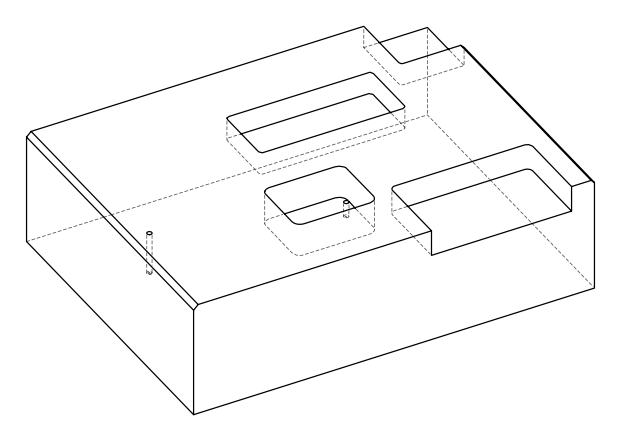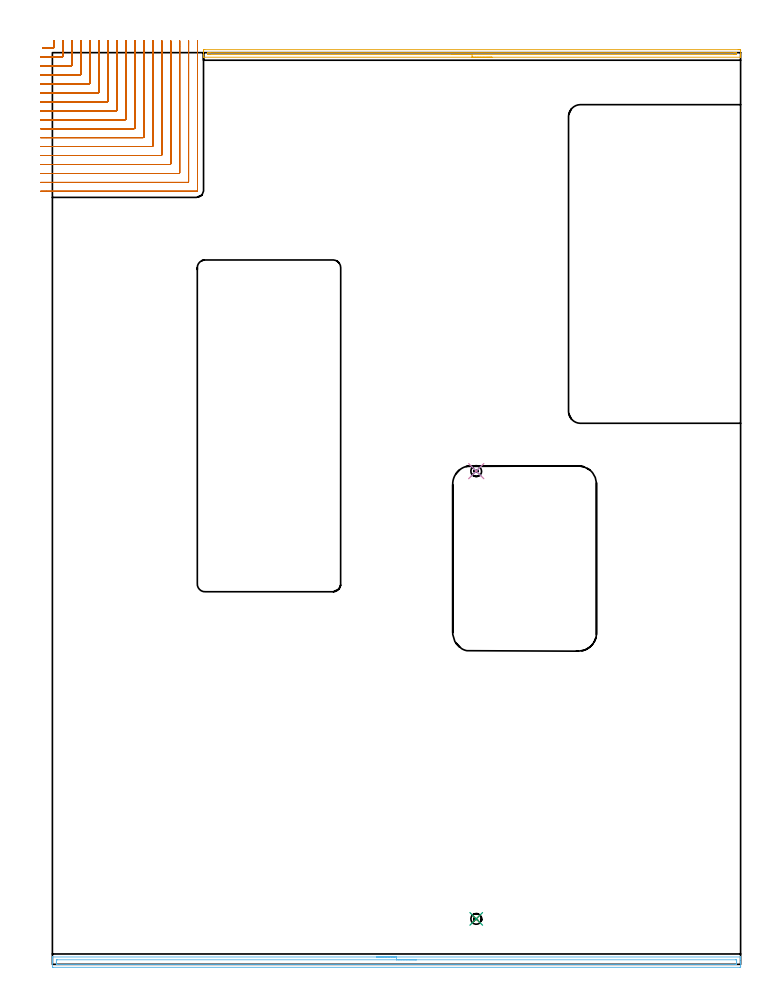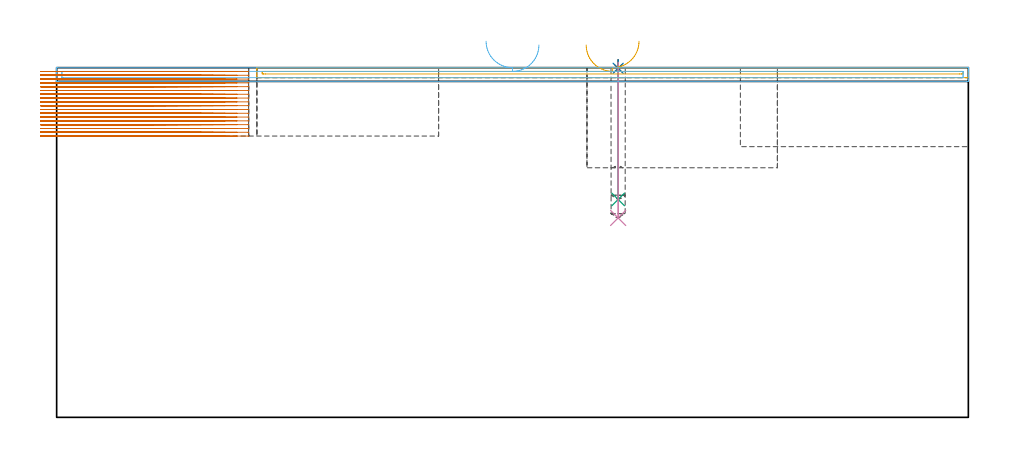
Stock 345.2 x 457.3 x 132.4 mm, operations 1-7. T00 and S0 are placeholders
(PLAN: 10 operations, 6 tool changes, 260.9 min)
(1 SPOT_DRILL | STEP1POCKET | NXT0321_9005460120000 | 0.03 min | 4 mm3)
(2 SPOT_DRILL_1 | STEP1POCKET_1 | NXT0321_9005460120000 | 0.03 min | 0 mm3)
(3 DRILL_BLIND_HOLE_INTO_CENTER | STEP1POCKET | UGT0301_449 | 0.21 min | 1095 mm3)
(4 DRILL_BLIND_HOLE_INTO_CENTER_1 | STEP1POCKET_1 | UGT0301_449 | 0.24 min | 1257 mm3)
(5 AREA_MILL | FG_CHAMFER_SURFACE | UGT0205_001 | 4.46 min | 1967 mm3)
(6 AREA_MILL_1 | FG_CHAMFER_SURFACE_1 | UGT0205_001 | 5.71 min | 4663 mm3)
(7 MILL_CORNER_NOTCH_RECTANGULAR | CORNER_NOTCH_RECTANGULAR | NXT0201_008 | Follow Part, ap 1.5, ae 75% | 57.35 min | 142467 mm3)
(8 MILL_RECTANGULAR_POCKET | POCKET_RECTANGULAR_STRAIGHT | NXT0201_012 | Follow Part, ap 4, ae 75% | 11.75 min | 250349 mm3)
(9 MILL_RECTANGULAR_POCKET_1 | POCKET_RECTANGULAR_STRAIGHT_1 | NXT0201_008 | Follow Part, ap 1.5, ae 75% | 96.48 min | 309630 mm3)
(10 MILL_SLOT | SLOT_PARTIAL_RECTANGULAR | NXT0201_013 | Follow Part, ap 2.5, ae 75% | 84.6 min | 411957 mm3)
(TOOL NXT0321_9005460120000 | NC Spot Drill, 142deg, 12mm, Carbide, Uncoated | D12 PA142 FL30 Z2)
(TOOL UGT0301_449 | Carbide Drill 5.4 mm | D5.4 PA118 FL57 Z2)
(TOOL UGT0205_001 | Chamfer Mill 20 x 3 x 45 deg. | D20 FL50 Z2)
(TOOL NXT0201_008 | ENDMILL 6mm [2P460-0600-NA 1630] | D6 FL26 Z6)
(TOOL NXT0201_012 | ENDMILL 16mm [2P460-1600-NA 1630] | D16 FL38 Z6)
(TOOL NXT0201_013 | ENDMILL 10mm | D10 FL30 Z4)
(OP 1 SPOT_DRILL)
G17 G21 G94 G90
T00 M6
G54
G17 G0 G90 X212.6 Y22.8 S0 M3
G43 Z142.4 H0
G94 G81 G98 Z132.168 F250. R135.4
G80
M5
M2
(OP 2 SPOT_DRILL_1)
G17 G21 G94 G90
T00 M6
G54
G17 G0 G90 X212.6 Y247.4 S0 M3
G43 Z142.4 H0
G94 G81 G98 Z132.168 F250. R135.4
G80
M5
M2
(OP 3 DRILL_BLIND_HOLE_INTO_CENTER)
G17 G21 G94 G90
T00 M6
G54
G17 G0 G90 X212.6 Y22.8 S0 M3
G43 Z142.4 H0
G94 G81 G98 Z82.5 F250. R134.4
G80
M5
M2
(OP 4 DRILL_BLIND_HOLE_INTO_CENTER_1)
G17 G21 G94 G90
T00 M6
G54
G17 G0 G90 X212.6 Y247.4 S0 M3
G43 Z142.4 H0
G94 G81 G98 Z75.5 F250. R134.4
G80
M5
M2
(OP 5 AREA_MILL)
G17 G21 G94 G90
T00 M6
G54
G17 G0 G90 X220.501 Y455.003 S1061 M3
G43 Z142.4 H0
Z142.397
G94 G1 X220.463 Z141.525 F250.
X220.349 Z140.66
X220.16 Z139.808
X219.898 Z138.976
X219.564 Z138.17
X219.161 Z137.397
X218.693 Z136.661
X218.162 Z135.969
X217.572 Z135.326
X216.929 Z134.736
X216.237 Z134.205
X215.501 Z133.736
X214.727 Z133.334
X213.921 Z133.
X213.089 Z132.737
X212.238 Z132.549
X211.373 Z132.435
X210.501 Z132.397
X75.977 Y455. Z132.4
X75.809 Y455.003 Z132.388
X75.8 Y455.048 Z132.343
Y455.45 Z131.949
Y455.747 Z131.653
Y456.455 Z130.94
Y457.699 Z129.698
X75.803 Y458.234 Z129.16
X75.808 Y458.791 Z128.605
X75.863 Y458.793 Z128.603
X76.425 Y458.8 Z128.6
X344.007
X344.575 Y458.799 Z128.601
X345.137 Y458.793 Z128.603
X345.192 Y458.791 Z128.605
X345.2 Y458.234 Z129.16
Y456.809 Z130.587
Y456.455 Z130.94
Y455.747 Z131.653
Y455.45 Z131.949
Y455.021 Z132.37
X345.114 Y455.01 Z132.385
X345.068 Y455.005 Z132.392
X345.025 Y455.006 Z132.394
X210.501 Y455.003 Z132.397
Y456.417 Z130.983
X79.147 Y456.414 Z130.986
X78.251 Y456.417 Z130.983
X78.212 Y456.419 Z130.981
X77.81 Y456.455 Z130.945
X77.805 Y456.861 Z130.539
X77.81 Y457.345 Z130.055
X78.176 Y457.381 Z130.019
X78.212 Y457.383 Z130.017
X79.065 Y457.386 Z130.014
X341.853
X342.749 Y457.383 Z130.017
X342.788 Y457.381 Z130.019
X343.19 Y457.345 Z130.055
X343.195 Y456.939 Z130.461
X343.19 Y456.455 Z130.945
X342.819 Y456.424 Z130.976
X342.788 Y456.423 Z130.977
X341.928 Y456.421 Z130.979
X210.501 Y456.417 Z130.983
X209.629 Z131.021
X208.765 Z131.135
X207.913 Z131.323
X207.081 Z131.586
X206.275 Z131.92
X205.501 Z132.322
X204.765 Z132.791
X204.073 Z133.322
X203.43 Z133.912
X202.841 Z134.555
X202.31 Z135.247
X201.841 Z135.983
X201.438 Z136.757
X201.104 Z137.563
X200.842 Z138.395
X200.653 Z139.246
X200.539 Z140.111
X200.501 Z140.983
G0 Z142.4
M5
M2
(OP 6 AREA_MILL_1)
G17 G21 G94 G90
T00 M6
G54
G17 G0 G90 X162.6 Y3.7 S1061 M3
G43 Z142.4 H0
G94 G1 X162.638 Z141.528 F250.
X162.752 Z140.663
X162.941 Z139.812
X163.203 Z138.98
X163.537 Z138.174
X163.94 Z137.4
X164.408 Z136.664
X164.94 Z135.972
X165.529 Z135.329
X166.172 Z134.739
X166.864 Z134.208
X167.6 Z133.74
X168.374 Z133.337
X169.18 Z133.003
X170.012 Z132.741
X170.864 Z132.552
X171.728 Z132.438
X172.6 Z132.4
X345.028
X345.19 Y3.697 Z132.388
X345.198 Y3.546 Z132.238
X345.2 Y3.388 Z132.087
Y3.094 Z131.793
Y2.417 Z131.112
Y1.201 Z129.897
Y0.661 Z129.355
Y-0.825 Z127.87
X345.197 Y-1.095 Z127.601
X345.19 Y-1.492 Z127.205
X344.989 Y-1.496 Z127.201
X344.581 Y-1.5 Z127.2
X0.619
X0.211 Y-1.496 Z127.201
X0.01 Y-1.492 Z127.205
X0. Y-1.095 Z127.601
Y0.661 Z129.355
Y1.201 Z129.897
Y1.539 Z130.235
Y2.079 Z130.775
Y2.417 Z131.112
Y3.094 Z131.793
Y3.388 Z132.088
X0.002 Y3.546 Z132.238
X0.01 Y3.697 Z132.388
X0.172 Y3.7 Z132.4
X172.6
Y2.286 Z130.986
X342.794 Y2.285 Z130.985
X342.93 Y2.284 Z130.984
X343.152 Y2.279 Z130.979
X343.191 Y2.271 Z130.971
X343.195 Y2.242 Z130.942
X343.198 Y2.21 Z130.91
X343.2 Y2.019 Z130.719
Y1.539 Z130.239
Y1.141 Z129.841
X343.197 Y0.661 Z129.361
X343.191 Y0.271 Z128.971
X343.165 Y-0.079 Z128.621
X342.794 Y-0.084 Z128.616
X342.66 Y-0.085 Z128.615
X2.406
X2.27 Y-0.084 Z128.616
X2.048 Y-0.079 Z128.621
X2.009 Y-0.071 Z128.629
X2.005 Y-0.042 Z128.658
X2.002 Y-0.01 Z128.69
X2. Y0.181 Z128.881
Y0.661 Z129.361
Y1.059 Z129.759
X2.003 Y1.539 Z130.239
X2.009 Y1.929 Z130.629
X2.035 Y2.279 Z130.979
X2.406 Y2.284 Z130.984
X2.54 Y2.285 Z130.985
X172.6 Y2.286 Z130.986
X173.472 Z131.024
X174.336 Z131.138
X175.188 Z131.326
X176.02 Z131.589
X176.826 Z131.923
X177.6 Z132.325
X178.336 Z132.794
X179.028 Z133.325
X179.671 Z133.915
X180.26 Z134.558
X180.792 Z135.25
X181.26 Z135.986
X181.663 Z136.76
X181.997 Z137.566
X182.259 Z138.398
X182.448 Z139.249
X182.562 Z140.114
X182.6 Z140.986
G0 Z142.4
M5
M2
(OP 7 MILL_CORNER_NOTCH_RECTANGULAR)
G17 G21 G94 G90
T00 M6
G54
G17 G0 G90 X-4.8 Y459.7 S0 M3
G43 Z142.4 H1
Z130.961
G94 G1 X-1.8 F250.
X0.505
G3 X0.8 Y459.995 R0.3
G2 X0.8 Y460.3 R72.
G1 X0.802 Y463.3
G0 Z142.4
X-6. Y455.2
Z130.961
G1 X-3.
X5.005 F500.
G3 X5.3 Y455.495 R0.3
G1 Y460.237
Y460.3
X5.303 Y463.3 F250.
G0 Z142.4
X-6. Y450.7
Z130.961
G1 X-3.
X9.504 F500.
G3 X9.8 Y450.996 R0.3
G1 Y460.237
Y460.3
X9.803 Y463.3 F250.
G0 Z142.4
X-6. Y446.2
Z130.961
G1 X-3.
X14.004 F500.
G3 X14.3 Y446.496 R0.3
G1 Y460.237
Y460.3
X14.303 Y463.3 F250.
G0 Z142.4
X-6. Y441.7
Z130.961
G1 X-3.
X18.504 F500.
G3 X18.8 Y441.996 R0.3
G1 Y460.237
Y460.3
X18.804 Y463.3 F250.
G0 Z142.4
X-6. Y437.2
Z130.961
G1 X-3.
X23.004 F500.
G3 X23.3 Y437.496 R0.3
G1 Y460.237
Y460.3
X23.304 Y463.3 F250.
G0 Z142.4
X-6. Y432.7
Z130.961
G1 X-3.
X27.504 F500.
G3 X27.8 Y432.996 R0.3
G1 Y460.237
Y460.3
X27.804 Y463.3 F250.
G0 Z142.4
X-6. Y428.2
Z130.961
G1 X-3.
X32.004 F500.
G3 X32.3 Y428.496 R0.3
G1 Y460.237
Y460.3
X32.305 Y463.3 F250.
G0 Z142.4
X-6. Y423.7
Z130.961
G1 X-3.
X36.504 F500.
G3 X36.8 Y423.996 R0.3
G1 Y460.237
Y460.3
X36.805 Y463.3 F250.
G0 Z142.4
X-6. Y419.2
Z130.961
G1 X-3.
X41.003 F500.
G3 X41.3 Y419.497 R0.3
G1 Y460.237
Y460.3
X41.306 Y463.3 F250.
G0 Z142.4
X-6. Y414.7
Z130.961
G1 X-3.
X45.503 F500.
G3 X45.8 Y414.997 R0.3
G1 Y460.237
Y460.3
X45.807 Y463.3 F250.
G0 Z142.4
X-6. Y410.2
Z130.961
G1 X-3.
X50.003 F500.
G3 X50.3 Y410.497 R0.3
G1 Y460.237
Y460.3
X50.309 Y463.3 F250.
G0 Z142.4
X-6. Y405.7
Z130.961
G1 X-3.
X54.503 F500.
G3 X54.8 Y405.997 R0.3
G1 Y460.237
Y460.3
X54.811 Y463.3 F250.
G0 Z142.4
X-6. Y401.2
Z130.961
G1 X-3.
X59.003 F500.
G3 X59.3 Y401.497 R0.3
G1 Y460.237
Y460.3
X59.314 Y463.3 F250.
G0 Z142.4
X-6. Y396.7
Z130.961
G1 X-3.
X63.503 F500.
G3 X63.8 Y396.997 R0.3
G1 Y460.237
Y460.3
X63.821 Y463.3 F250.
G0 Z142.4
X-6. Y392.2
Z130.961
G1 X-3.
X68.003 F500.
G3 X68.3 Y392.497 R0.3
G1 Y460.237
Y460.3
X68.343 Y463.3 F250.
G0 Z142.4
X-6. Y387.7
Z130.961
G1 X-3.
X72.503 F500.
G3 X72.8 Y387.997 R0.3
G1 Y460.237
Y463.237 F250.
G0 Z142.4
X-4.8 Y459.7
Z129.522
G1 X-1.8
X0.505
G3 X0.8 Y459.995 R0.3
G2 X0.799 Y460.3 R72.
G1 Y463.3
G0 Z142.4
X-6. Y455.2
Z129.522
G1 X-3.
X5.005 F500.
G3 X5.3 Y455.495 R0.3
G1 Y460.3
Y463.3 F250.
G0 Z142.4
X-6. Y450.7
Z129.522
G1 X-3.
X9.504 F500.
G3 X9.8 Y450.996 R0.3
G1 Y460.3
Y463.3 F250.
G0 Z142.4
X-6. Y446.2
Z129.522
G1 X-3.
X14.004 F500.
G3 X14.3 Y446.496 R0.3
G1 Y460.3
Y463.3 F250.
G0 Z142.4
X-6. Y441.7
Z129.522
G1 X-3.
X18.504 F500.
G3 X18.8 Y441.996 R0.3
G1 Y460.3
Y463.3 F250.
G0 Z142.4
X-6. Y437.2
Z129.522
G1 X-3.
X23.004 F500.
G3 X23.3 Y437.496 R0.3
G1 Y460.3
Y463.3 F250.
G0 Z142.4
X-6. Y432.7
Z129.522
G1 X-3.
X27.504 F500.
G3 X27.8 Y432.996 R0.3
G1 Y460.3
Y463.3 F250.
G0 Z142.4
X-6. Y428.2
Z129.522
G1 X-3.
X32.004 F500.
G3 X32.3 Y428.496 R0.3
G1 Y460.3
Y463.3 F250.
G0 Z142.4
X-6. Y423.7
Z129.522
G1 X-3.
X36.504 F500.
G3 X36.8 Y423.996 R0.3
G1 Y460.3
Y463.3 F250.
G0 Z142.4
X-6. Y419.2
Z129.522
G1 X-3.
X41.003 F500.
G3 X41.3 Y419.497 R0.3
G1 Y460.3
Y463.3 F250.
G0 Z142.4
X-6. Y414.7
Z129.522
G1 X-3.
X45.503 F500.
G3 X45.8 Y414.997 R0.3
G1 Y460.3
Y463.3 F250.
G0 Z142.4
X-6. Y410.2
Z129.522
G1 X-3.
X50.003 F500.
G3 X50.3 Y410.497 R0.3
G1 Y460.3
Y463.3 F250.
G0 Z142.4
X-6. Y405.7
Z129.522
G1 X-3.
X54.503 F500.
G3 X54.8 Y405.997 R0.3
G1 Y460.3
Y463.3 F250.
G0 Z142.4
X-6. Y401.2
Z129.522
G1 X-3.
X59.003 F500.
G3 X59.3 Y401.497 R0.3
G1 Y460.3
Y463.3 F250.
G0 Z142.4
X-6. Y396.7
Z129.522
G1 X-3.
X63.503 F500.
G3 X63.8 Y396.997 R0.3
G1 Y460.3
Y463.3 F250.
G0 Z142.4
X-6. Y392.2
Z129.522
G1 X-3.
X68.003 F500.
G3 X68.3 Y392.497 R0.3
G1 Y460.3
Y463.3 F250.
G0 Z142.4
X-6. Y387.7
Z129.522
G1 X-3.
X72.503 F500.
G3 X72.8 Y387.997 R0.3
G1 Y460.3
Y463.3 F250.
G0 Z142.4
X-4.8 Y459.7
Z128.083
G1 X-1.8
X0.505
G3 X0.8 Y459.995 R0.3
G2 X0.799 Y460.3 R72.
G1 Y463.3
G0 Z142.4
X-6. Y455.2
Z128.083
G1 X-3.
X5.005 F500.
G3 X5.3 Y455.495 R0.3
G1 Y460.3
Y463.3 F250.
G0 Z142.4
X-6. Y450.7
Z128.083
G1 X-3.
X9.504 F500.
G3 X9.8 Y450.996 R0.3
G1 Y460.3
Y463.3 F250.
G0 Z142.4
X-6. Y446.2
Z128.083
G1 X-3.
X14.004 F500.
G3 X14.3 Y446.496 R0.3
G1 Y460.3
Y463.3 F250.
G0 Z142.4
X-6. Y441.7
Z128.083
G1 X-3.
X18.504 F500.
G3 X18.8 Y441.996 R0.3
G1 Y460.3
Y463.3 F250.
G0 Z142.4
X-6. Y437.2
Z128.083
G1 X-3.
X23.004 F500.
G3 X23.3 Y437.496 R0.3
G1 Y460.3
Y463.3 F250.
G0 Z142.4
X-6. Y432.7
Z128.083
G1 X-3.
X27.504 F500.
G3 X27.8 Y432.996 R0.3
G1 Y460.3
Y463.3 F250.
G0 Z142.4
X-6. Y428.2
Z128.083
G1 X-3.
X32.004 F500.
G3 X32.3 Y428.496 R0.3
G1 Y460.3
Y463.3 F250.
G0 Z142.4
X-6. Y423.7
Z128.083
G1 X-3.
X36.504 F500.
G3 X36.8 Y423.996 R0.3
G1 Y460.3
Y463.3 F250.
G0 Z142.4
X-6. Y419.2
Z128.083
G1 X-3.
X41.003 F500.
G3 X41.3 Y419.497 R0.3
G1 Y460.3
Y463.3 F250.
G0 Z142.4
X-6. Y414.7
Z128.083
G1 X-3.
X45.503 F500.
G3 X45.8 Y414.997 R0.3
G1 Y460.3
Y463.3 F250.
G0 Z142.4
X-6. Y410.2
Z128.083
G1 X-3.
X50.003 F500.
G3 X50.3 Y410.497 R0.3
G1 Y460.3
Y463.3 F250.
G0 Z142.4
X-6. Y405.7
Z128.083
G1 X-3.
X54.503 F500.
G3 X54.8 Y405.997 R0.3
G1 Y460.3
Y463.3 F250.
G0 Z142.4
X-6. Y401.2
Z128.083
G1 X-3.
X59.003 F500.
G3 X59.3 Y401.497 R0.3
G1 Y460.3
Y463.3 F250.
G0 Z142.4
X-6. Y396.7
Z128.083
G1 X-3.
X63.503 F500.
G3 X63.8 Y396.997 R0.3
G1 Y460.3
Y463.3 F250.
G0 Z142.4
X-6. Y392.2
Z128.083
G1 X-3.
X68.003 F500.
G3 X68.3 Y392.497 R0.3
G1 Y460.3
Y463.3 F250.
G0 Z142.4
X-6. Y387.7
Z128.083
G1 X-3.
X72.503 F500.
G3 X72.8 Y387.997 R0.3
G1 Y460.3
Y463.3 F250.
G0 Z142.4
X-4.8 Y459.7
Z126.644
G1 X-1.8
X0.505
G3 X0.8 Y459.995 R0.3
G2 X0.799 Y460.3 R72.
G1 Y463.3
G0 Z142.4
X-6. Y455.2
Z126.644
G1 X-3.
X5.005 F500.
G3 X5.3 Y455.495 R0.3
G1 Y460.3
Y463.3 F250.
G0 Z142.4
X-6. Y450.7
Z126.644
G1 X-3.
X9.504 F500.
G3 X9.8 Y450.996 R0.3
G1 Y460.3
Y463.3 F250.
G0 Z142.4
X-6. Y446.2
Z126.644
G1 X-3.
X14.004 F500.
G3 X14.3 Y446.496 R0.3
G1 Y460.3
Y463.3 F250.
G0 Z142.4
X-6. Y441.7
Z126.644
G1 X-3.
X18.504 F500.
G3 X18.8 Y441.996 R0.3
G1 Y460.3
Y463.3 F250.
G0 Z142.4
X-6. Y437.2
Z126.644
G1 X-3.
X23.004 F500.
G3 X23.3 Y437.496 R0.3
G1 Y460.3
Y463.3 F250.
G0 Z142.4
X-6. Y432.7
Z126.644
G1 X-3.
X27.504 F500.
G3 X27.8 Y432.996 R0.3
G1 Y460.3
Y463.3 F250.
G0 Z142.4
X-6. Y428.2
Z126.644
G1 X-3.
X32.004 F500.
G3 X32.3 Y428.496 R0.3
G1 Y460.3
Y463.3 F250.
G0 Z142.4
X-6. Y423.7
Z126.644
G1 X-3.
X36.504 F500.
G3 X36.8 Y423.996 R0.3
G1 Y460.3
Y463.3 F250.
G0 Z142.4
X-6. Y419.2
Z126.644
G1 X-3.
X41.003 F500.
G3 X41.3 Y419.497 R0.3
G1 Y460.3
Y463.3 F250.
G0 Z142.4
X-6. Y414.7
Z126.644
G1 X-3.
X45.503 F500.
G3 X45.8 Y414.997 R0.3
G1 Y460.3
Y463.3 F250.
G0 Z142.4
X-6. Y410.2
Z126.644
G1 X-3.
X50.003 F500.
G3 X50.3 Y410.497 R0.3
G1 Y460.3
Y463.3 F250.
G0 Z142.4
X-6. Y405.7
Z126.644
G1 X-3.
X54.503 F500.
G3 X54.8 Y405.997 R0.3
G1 Y460.3
Y463.3 F250.
G0 Z142.4
X-6. Y401.2
Z126.644
G1 X-3.
X59.003 F500.
G3 X59.3 Y401.497 R0.3
G1 Y460.3
Y463.3 F250.
G0 Z142.4
X-6. Y396.7
Z126.644
G1 X-3.
X63.503 F500.
G3 X63.8 Y396.997 R0.3
G1 Y460.3
Y463.3 F250.
G0 Z142.4
X-6. Y392.2
Z126.644
G1 X-3.
X68.003 F500.
G3 X68.3 Y392.497 R0.3
G1 Y460.3
Y463.3 F250.
G0 Z142.4
X-6. Y387.7
Z126.644
G1 X-3.
X72.503 F500.
G3 X72.8 Y387.997 R0.3
G1 Y460.3
Y463.3 F250.
G0 Z142.4
X-4.8 Y459.7
Z125.205
G1 X-1.8
X0.505
G3 X0.8 Y459.995 R0.3
G2 X0.799 Y460.3 R72.
G1 Y463.3
G0 Z142.4
X-6. Y455.2
Z125.205
G1 X-3.
X5.005 F500.
G3 X5.3 Y455.495 R0.3
G1 Y460.3
Y463.3 F250.
G0 Z142.4
X-6. Y450.7
Z125.205
G1 X-3.
X9.504 F500.
G3 X9.8 Y450.996 R0.3
G1 Y460.3
Y463.3 F250.
G0 Z142.4
X-6. Y446.2
Z125.205
G1 X-3.
X14.004 F500.
G3 X14.3 Y446.496 R0.3
G1 Y460.3
Y463.3 F250.
G0 Z142.4
X-6. Y441.7
Z125.205
G1 X-3.
X18.504 F500.
G3 X18.8 Y441.996 R0.3
G1 Y460.3
Y463.3 F250.
G0 Z142.4
X-6. Y437.2
Z125.205
G1 X-3.
X23.004 F500.
G3 X23.3 Y437.496 R0.3
G1 Y460.3
Y463.3 F250.
G0 Z142.4
X-6. Y432.7
Z125.205
G1 X-3.
X27.504 F500.
G3 X27.8 Y432.996 R0.3
G1 Y460.3
Y463.3 F250.
G0 Z142.4
X-6. Y428.2
Z125.205
G1 X-3.
X32.004 F500.
G3 X32.3 Y428.496 R0.3
G1 Y460.3
Y463.3 F250.
G0 Z142.4
X-6. Y423.7
Z125.205
G1 X-3.
X36.504 F500.
G3 X36.8 Y423.996 R0.3
G1 Y460.3
Y463.3 F250.
G0 Z142.4
X-6. Y419.2
Z125.205
G1 X-3.
X41.003 F500.
G3 X41.3 Y419.497 R0.3
G1 Y460.3
Y463.3 F250.
G0 Z142.4
X-6. Y414.7
Z125.205
G1 X-3.
X45.503 F500.
G3 X45.8 Y414.997 R0.3
G1 Y460.3
Y463.3 F250.
G0 Z142.4
X-6. Y410.2
Z125.205
G1 X-3.
X50.003 F500.
G3 X50.3 Y410.497 R0.3
G1 Y460.3
Y463.3 F250.
G0 Z142.4
X-6. Y405.7
Z125.205
G1 X-3.
X54.503 F500.
G3 X54.8 Y405.997 R0.3
G1 Y460.3
Y463.3 F250.
G0 Z142.4
X-6. Y401.2
Z125.205
G1 X-3.
X59.003 F500.
G3 X59.3 Y401.497 R0.3
G1 Y460.3
Y463.3 F250.
G0 Z142.4
X-6. Y396.7
Z125.205
G1 X-3.
X63.503 F500.
G3 X63.8 Y396.997 R0.3
G1 Y460.3
Y463.3 F250.
G0 Z142.4
X-6. Y392.2
Z125.205
G1 X-3.
X68.003 F500.
G3 X68.3 Y392.497 R0.3
G1 Y460.3
Y463.3 F250.
G0 Z142.4
X-6. Y387.7
Z125.205
G1 X-3.
X72.503 F500.
G3 X72.8 Y387.997 R0.3
G1 Y460.3
Y463.3 F250.
G0 Z142.4
X-4.8 Y459.7
Z123.767
G1 X-1.8
X0.505
G3 X0.8 Y459.995 R0.3
G2 X0.799 Y460.3 R72.
G1 Y463.3
G0 Z142.4
X-6. Y455.2
Z123.767
G1 X-3.
X5.005 F500.
G3 X5.3 Y455.495 R0.3
G1 Y460.3
Y463.3 F250.
G0 Z142.4
X-6. Y450.7
Z123.767
G1 X-3.
X9.504 F500.
G3 X9.8 Y450.996 R0.3
G1 Y460.3
Y463.3 F250.
G0 Z142.4
X-6. Y446.2
Z123.767
G1 X-3.
X14.004 F500.
G3 X14.3 Y446.496 R0.3
G1 Y460.3
Y463.3 F250.
G0 Z142.4
X-6. Y441.7
Z123.767
G1 X-3.
X18.504 F500.
G3 X18.8 Y441.996 R0.3
G1 Y460.3
Y463.3 F250.
G0 Z142.4
X-6. Y437.2
Z123.767
G1 X-3.
X23.004 F500.
G3 X23.3 Y437.496 R0.3
G1 Y460.3
Y463.3 F250.
G0 Z142.4
X-6. Y432.7
Z123.767
G1 X-3.
X27.504 F500.
G3 X27.8 Y432.996 R0.3
G1 Y460.3
Y463.3 F250.
G0 Z142.4
X-6. Y428.2
Z123.767
G1 X-3.
X32.004 F500.
G3 X32.3 Y428.496 R0.3
G1 Y460.3
Y463.3 F250.
G0 Z142.4
X-6. Y423.7
Z123.767
G1 X-3.
X36.504 F500.
G3 X36.8 Y423.996 R0.3
G1 Y460.3
Y463.3 F250.
G0 Z142.4
X-6. Y419.2
Z123.767
G1 X-3.
X41.003 F500.
G3 X41.3 Y419.497 R0.3
G1 Y460.3
Y463.3 F250.
G0 Z142.4
X-6. Y414.7
Z123.767
G1 X-3.
X45.503 F500.
G3 X45.8 Y414.997 R0.3
G1 Y460.3
Y463.3 F250.
G0 Z142.4
X-6. Y410.2
Z123.767
G1 X-3.
X50.003 F500.
G3 X50.3 Y410.497 R0.3
G1 Y460.3
Y463.3 F250.
G0 Z142.4
X-6. Y405.7
Z123.767
G1 X-3.
X54.503 F500.
G3 X54.8 Y405.997 R0.3
G1 Y460.3
Y463.3 F250.
G0 Z142.4
X-6. Y401.2
Z123.767
G1 X-3.
X59.003 F500.
G3 X59.3 Y401.497 R0.3
G1 Y460.3
Y463.3 F250.
G0 Z142.4
X-6. Y396.7
Z123.767
G1 X-3.
X63.503 F500.
G3 X63.8 Y396.997 R0.3
G1 Y460.3
Y463.3 F250.
G0 Z142.4
X-6. Y392.2
Z123.767
G1 X-3.
X68.003 F500.
G3 X68.3 Y392.497 R0.3
G1 Y460.3
Y463.3 F250.
G0 Z142.4
X-6. Y387.7
Z123.767
G1 X-3.
X72.503 F500.
G3 X72.8 Y387.997 R0.3
G1 Y460.3
Y463.3 F250.
G0 Z142.4
X-4.8 Y459.7
Z122.328
G1 X-1.8
X0.505
G3 X0.8 Y459.995 R0.3
G2 X0.799 Y460.3 R72.
G1 Y463.3
G0 Z142.4
X-6. Y455.2
Z122.328
G1 X-3.
X5.005 F500.
G3 X5.3 Y455.495 R0.3
G1 Y460.3
Y463.3 F250.
G0 Z142.4
X-6. Y450.7
Z122.328
G1 X-3.
X9.504 F500.
G3 X9.8 Y450.996 R0.3
G1 Y460.3
Y463.3 F250.
G0 Z142.4
X-6. Y446.2
Z122.328
G1 X-3.
X14.004 F500.
G3 X14.3 Y446.496 R0.3
G1 Y460.3
Y463.3 F250.
G0 Z142.4
X-6. Y441.7
Z122.328
G1 X-3.
X18.504 F500.
G3 X18.8 Y441.996 R0.3
G1 Y460.3
Y463.3 F250.
G0 Z142.4
X-6. Y437.2
Z122.328
G1 X-3.
X23.004 F500.
G3 X23.3 Y437.496 R0.3
G1 Y460.3
Y463.3 F250.
G0 Z142.4
X-6. Y432.7
Z122.328
G1 X-3.
X27.504 F500.
G3 X27.8 Y432.996 R0.3
G1 Y460.3
Y463.3 F250.
G0 Z142.4
X-6. Y428.2
Z122.328
G1 X-3.
X32.004 F500.
G3 X32.3 Y428.496 R0.3
G1 Y460.3
Y463.3 F250.
G0 Z142.4
X-6. Y423.7
Z122.328
G1 X-3.
X36.504 F500.
G3 X36.8 Y423.996 R0.3
G1 Y460.3
Y463.3 F250.
G0 Z142.4
X-6. Y419.2
Z122.328
G1 X-3.
X41.003 F500.
G3 X41.3 Y419.497 R0.3
G1 Y460.3
Y463.3 F250.
G0 Z142.4
X-6. Y414.7
Z122.328
G1 X-3.
X45.503 F500.
G3 X45.8 Y414.997 R0.3
G1 Y460.3
Y463.3 F250.
G0 Z142.4
X-6. Y410.2
Z122.328
G1 X-3.
X50.003 F500.
G3 X50.3 Y410.497 R0.3
G1 Y460.3
Y463.3 F250.
G0 Z142.4
X-6. Y405.7
Z122.328
G1 X-3.
X54.503 F500.
G3 X54.8 Y405.997 R0.3
G1 Y460.3
Y463.3 F250.
G0 Z142.4
X-6. Y401.2
Z122.328
G1 X-3.
X59.003 F500.
G3 X59.3 Y401.497 R0.3
G1 Y460.3
Y463.3 F250.
G0 Z142.4
X-6. Y396.7
Z122.328
G1 X-3.
X63.503 F500.
G3 X63.8 Y396.997 R0.3
G1 Y460.3
Y463.3 F250.
G0 Z142.4
X-6. Y392.2
Z122.328
G1 X-3.
X68.003 F500.
G3 X68.3 Y392.497 R0.3
G1 Y460.3
Y463.3 F250.
G0 Z142.4
X-6. Y387.7
Z122.328
G1 X-3.
X72.503 F500.
G3 X72.8 Y387.997 R0.3
G1 Y460.3
Y463.3 F250.
G0 Z142.4
X-4.8 Y459.7
Z120.889
G1 X-1.8
X0.505
G3 X0.8 Y459.995 R0.3
G2 X0.799 Y460.3 R72.
G1 Y463.3
G0 Z142.4
X-6. Y455.2
Z120.889
G1 X-3.
X5.005 F500.
G3 X5.3 Y455.495 R0.3
G1 Y460.3
Y463.3 F250.
G0 Z142.4
X-6. Y450.7
Z120.889
G1 X-3.
X9.504 F500.
G3 X9.8 Y450.996 R0.3
G1 Y460.3
Y463.3 F250.
G0 Z142.4
X-6. Y446.2
Z120.889
G1 X-3.
X14.004 F500.
G3 X14.3 Y446.496 R0.3
G1 Y460.3
Y463.3 F250.
G0 Z142.4
X-6. Y441.7
Z120.889
G1 X-3.
X18.504 F500.
G3 X18.8 Y441.996 R0.3
G1 Y460.3
Y463.3 F250.
G0 Z142.4
X-6. Y437.2
Z120.889
G1 X-3.
X23.004 F500.
G3 X23.3 Y437.496 R0.3
G1 Y460.3
Y463.3 F250.
G0 Z142.4
X-6. Y432.7
Z120.889
G1 X-3.
X27.504 F500.
G3 X27.8 Y432.996 R0.3
G1 Y460.3
Y463.3 F250.
G0 Z142.4
X-6. Y428.2
Z120.889
G1 X-3.
X32.004 F500.
G3 X32.3 Y428.496 R0.3
G1 Y460.3
Y463.3 F250.
G0 Z142.4
X-6. Y423.7
Z120.889
G1 X-3.
X36.504 F500.
G3 X36.8 Y423.996 R0.3
G1 Y460.3
Y463.3 F250.
G0 Z142.4
X-6. Y419.2
Z120.889
G1 X-3.
X41.003 F500.
G3 X41.3 Y419.497 R0.3
G1 Y460.3
Y463.3 F250.
G0 Z142.4
X-6. Y414.7
Z120.889
G1 X-3.
X45.503 F500.
G3 X45.8 Y414.997 R0.3
G1 Y460.3
Y463.3 F250.
G0 Z142.4
X-6. Y410.2
Z120.889
G1 X-3.
X50.003 F500.
G3 X50.3 Y410.497 R0.3
G1 Y460.3
Y463.3 F250.
G0 Z142.4
X-6. Y405.7
Z120.889
G1 X-3.
X54.503 F500.
G3 X54.8 Y405.997 R0.3
G1 Y460.3
Y463.3 F250.
G0 Z142.4
X-6. Y401.2
Z120.889
G1 X-3.
X59.003 F500.
G3 X59.3 Y401.497 R0.3
G1 Y460.3
Y463.3 F250.
G0 Z142.4
X-6. Y396.7
Z120.889
G1 X-3.
X63.503 F500.
G3 X63.8 Y396.997 R0.3
G1 Y460.3
Y463.3 F250.
G0 Z142.4
X-6. Y392.2
Z120.889
G1 X-3.
X68.003 F500.
G3 X68.3 Y392.497 R0.3
G1 Y460.3
Y463.3 F250.
G0 Z142.4
X-6. Y387.7
Z120.889
G1 X-3.
X72.503 F500.
G3 X72.8 Y387.997 R0.3
G1 Y460.3
Y463.3 F250.
G0 Z142.4
X-4.8 Y459.7
Z119.45
G1 X-1.8
X0.505
G3 X0.8 Y459.995 R0.3
G2 X0.799 Y460.3 R72.
G1 Y463.3
G0 Z142.4
X-6. Y455.2
Z119.45
G1 X-3.
X5.005 F500.
G3 X5.3 Y455.495 R0.3
G1 Y460.3
Y463.3 F250.
G0 Z142.4
X-6. Y450.7
Z119.45
G1 X-3.
X9.504 F500.
G3 X9.8 Y450.996 R0.3
G1 Y460.3
Y463.3 F250.
G0 Z142.4
X-6. Y446.2
Z119.45
G1 X-3.
X14.004 F500.
G3 X14.3 Y446.496 R0.3
G1 Y460.3
Y463.3 F250.
G0 Z142.4
X-6. Y441.7
Z119.45
G1 X-3.
X18.504 F500.
G3 X18.8 Y441.996 R0.3
G1 Y460.3
Y463.3 F250.
G0 Z142.4
X-6. Y437.2
Z119.45
G1 X-3.
X23.004 F500.
G3 X23.3 Y437.496 R0.3
G1 Y460.3
Y463.3 F250.
G0 Z142.4
X-6. Y432.7
Z119.45
G1 X-3.
X27.504 F500.
G3 X27.8 Y432.996 R0.3
G1 Y460.3
Y463.3 F250.
G0 Z142.4
X-6. Y428.2
Z119.45
G1 X-3.
X32.004 F500.
G3 X32.3 Y428.496 R0.3
G1 Y460.3
Y463.3 F250.
G0 Z142.4
X-6. Y423.7
Z119.45
G1 X-3.
X36.504 F500.
G3 X36.8 Y423.996 R0.3
G1 Y460.3
Y463.3 F250.
G0 Z142.4
X-6. Y419.2
Z119.45
G1 X-3.
X41.003 F500.
G3 X41.3 Y419.497 R0.3
G1 Y460.3
Y463.3 F250.
G0 Z142.4
X-6. Y414.7
Z119.45
G1 X-3.
X45.503 F500.
G3 X45.8 Y414.997 R0.3
G1 Y460.3
Y463.3 F250.
G0 Z142.4
X-6. Y410.2
Z119.45
G1 X-3.
X50.003 F500.
G3 X50.3 Y410.497 R0.3
G1 Y460.3
Y463.3 F250.
G0 Z142.4
X-6. Y405.7
Z119.45
G1 X-3.
X54.503 F500.
G3 X54.8 Y405.997 R0.3
G1 Y460.3
Y463.3 F250.
G0 Z142.4
X-6. Y401.2
Z119.45
G1 X-3.
X59.003 F500.
G3 X59.3 Y401.497 R0.3
G1 Y460.3
Y463.3 F250.
G0 Z142.4
X-6. Y396.7
Z119.45
G1 X-3.
X63.503 F500.
G3 X63.8 Y396.997 R0.3
G1 Y460.3
Y463.3 F250.
G0 Z142.4
X-6. Y392.2
Z119.45
G1 X-3.
X68.003 F500.
G3 X68.3 Y392.497 R0.3
G1 Y460.3
Y463.3 F250.
G0 Z142.4
X-6. Y387.7
Z119.45
G1 X-3.
X72.503 F500.
G3 X72.8 Y387.997 R0.3
G1 Y460.3
Y463.3 F250.
G0 Z142.4
X-4.8 Y459.7
Z118.011
G1 X-1.8
X0.505
G3 X0.8 Y459.995 R0.3
G2 X0.799 Y460.3 R72.
G1 Y463.3
G0 Z142.4
X-6. Y455.2
Z118.011
G1 X-3.
X5.005 F500.
G3 X5.3 Y455.495 R0.3
G1 Y460.3
Y463.3 F250.
G0 Z142.4
X-6. Y450.7
Z118.011
G1 X-3.
X9.504 F500.
G3 X9.8 Y450.996 R0.3
G1 Y460.3
Y463.3 F250.
G0 Z142.4
X-6. Y446.2
Z118.011
G1 X-3.
X14.004 F500.
G3 X14.3 Y446.496 R0.3
G1 Y460.3
Y463.3 F250.
G0 Z142.4
X-6. Y441.7
Z118.011
G1 X-3.
X18.504 F500.
G3 X18.8 Y441.996 R0.3
G1 Y460.3
Y463.3 F250.
G0 Z142.4
X-6. Y437.2
Z118.011
G1 X-3.
X23.004 F500.
G3 X23.3 Y437.496 R0.3
G1 Y460.3
Y463.3 F250.
G0 Z142.4
X-6. Y432.7
Z118.011
G1 X-3.
X27.504 F500.
G3 X27.8 Y432.996 R0.3
G1 Y460.3
Y463.3 F250.
G0 Z142.4
X-6. Y428.2
Z118.011
G1 X-3.
X32.004 F500.
G3 X32.3 Y428.496 R0.3
G1 Y460.3
Y463.3 F250.
G0 Z142.4
X-6. Y423.7
Z118.011
G1 X-3.
X36.504 F500.
G3 X36.8 Y423.996 R0.3
G1 Y460.3
Y463.3 F250.
G0 Z142.4
X-6. Y419.2
Z118.011
G1 X-3.
X41.003 F500.
G3 X41.3 Y419.497 R0.3
G1 Y460.3
Y463.3 F250.
G0 Z142.4
X-6. Y414.7
Z118.011
G1 X-3.
X45.503 F500.
G3 X45.8 Y414.997 R0.3
G1 Y460.3
Y463.3 F250.
G0 Z142.4
X-6. Y410.2
Z118.011
G1 X-3.
X50.003 F500.
G3 X50.3 Y410.497 R0.3
G1 Y460.3
Y463.3 F250.
G0 Z142.4
X-6. Y405.7
Z118.011
G1 X-3.
X54.503 F500.
G3 X54.8 Y405.997 R0.3
G1 Y460.3
Y463.3 F250.
G0 Z142.4
X-6. Y401.2
Z118.011
G1 X-3.
X59.003 F500.
G3 X59.3 Y401.497 R0.3
G1 Y460.3
Y463.3 F250.
G0 Z142.4
X-6. Y396.7
Z118.011
G1 X-3.
X63.503 F500.
G3 X63.8 Y396.997 R0.3
G1 Y460.3
Y463.3 F250.
G0 Z142.4
X-6. Y392.2
Z118.011
G1 X-3.
X68.003 F500.
G3 X68.3 Y392.497 R0.3
G1 Y460.3
Y463.3 F250.
G0 Z142.4
X-6. Y387.7
Z118.011
G1 X-3.
X72.503 F500.
G3 X72.8 Y387.997 R0.3
G1 Y460.3
Y463.3 F250.
G0 Z142.4
X-4.8 Y459.7
Z116.572
G1 X-1.8
X0.505
G3 X0.8 Y459.995 R0.3
G2 X0.799 Y460.3 R72.
G1 Y463.3
G0 Z142.4
X-6. Y455.2
Z116.572
G1 X-3.
X5.005 F500.
G3 X5.3 Y455.495 R0.3
G1 Y460.3
Y463.3 F250.
G0 Z142.4
X-6. Y450.7
Z116.572
G1 X-3.
X9.504 F500.
G3 X9.8 Y450.996 R0.3
G1 Y460.3
Y463.3 F250.
G0 Z142.4
X-6. Y446.2
Z116.572
G1 X-3.
X14.004 F500.
G3 X14.3 Y446.496 R0.3
G1 Y460.3
Y463.3 F250.
G0 Z142.4
X-6. Y441.7
Z116.572
G1 X-3.
X18.504 F500.
G3 X18.8 Y441.996 R0.3
G1 Y460.3
Y463.3 F250.
G0 Z142.4
X-6. Y437.2
Z116.572
G1 X-3.
X23.004 F500.
G3 X23.3 Y437.496 R0.3
G1 Y460.3
Y463.3 F250.
G0 Z142.4
X-6. Y432.7
Z116.572
G1 X-3.
X27.504 F500.
G3 X27.8 Y432.996 R0.3
G1 Y460.3
Y463.3 F250.
G0 Z142.4
X-6. Y428.2
Z116.572
G1 X-3.
X32.004 F500.
G3 X32.3 Y428.496 R0.3
G1 Y460.3
Y463.3 F250.
G0 Z142.4
X-6. Y423.7
Z116.572
G1 X-3.
X36.504 F500.
G3 X36.8 Y423.996 R0.3
G1 Y460.3
Y463.3 F250.
G0 Z142.4
X-6. Y419.2
Z116.572
G1 X-3.
X41.003 F500.
G3 X41.3 Y419.497 R0.3
G1 Y460.3
Y463.3 F250.
G0 Z142.4
X-6. Y414.7
Z116.572
G1 X-3.
X45.503 F500.
G3 X45.8 Y414.997 R0.3
G1 Y460.3
Y463.3 F250.
G0 Z142.4
X-6. Y410.2
Z116.572
G1 X-3.
X50.003 F500.
G3 X50.3 Y410.497 R0.3
G1 Y460.3
Y463.3 F250.
G0 Z142.4
X-6. Y405.7
Z116.572
G1 X-3.
X54.503 F500.
G3 X54.8 Y405.997 R0.3
G1 Y460.3
Y463.3 F250.
G0 Z142.4
X-6. Y401.2
Z116.572
G1 X-3.
X59.003 F500.
G3 X59.3 Y401.497 R0.3
G1 Y460.3
Y463.3 F250.
G0 Z142.4
X-6. Y396.7
Z116.572
G1 X-3.
X63.503 F500.
G3 X63.8 Y396.997 R0.3
G1 Y460.3
Y463.3 F250.
G0 Z142.4
X-6. Y392.2
Z116.572
G1 X-3.
X68.003 F500.
G3 X68.3 Y392.497 R0.3
G1 Y460.3
Y463.3 F250.
G0 Z142.4
X-6. Y387.7
Z116.572
G1 X-3.
X72.503 F500.
G3 X72.8 Y387.997 R0.3
G1 Y460.3
Y463.3 F250.
G0 Z142.4
X-4.8 Y459.7
Z115.133
G1 X-1.8
X0.505
G3 X0.8 Y459.995 R0.3
G2 X0.799 Y460.3 R72.
G1 Y463.3
G0 Z142.4
X-6. Y455.2
Z115.133
G1 X-3.
X5.005 F500.
G3 X5.3 Y455.495 R0.3
G1 Y460.3
Y463.3 F250.
G0 Z142.4
X-6. Y450.7
Z115.133
G1 X-3.
X9.504 F500.
G3 X9.8 Y450.996 R0.3
G1 Y460.3
Y463.3 F250.
G0 Z142.4
X-6. Y446.2
Z115.133
G1 X-3.
X14.004 F500.
G3 X14.3 Y446.496 R0.3
G1 Y460.3
Y463.3 F250.
G0 Z142.4
X-6. Y441.7
Z115.133
G1 X-3.
X18.504 F500.
G3 X18.8 Y441.996 R0.3
G1 Y460.3
Y463.3 F250.
G0 Z142.4
X-6. Y437.2
Z115.133
G1 X-3.
X23.004 F500.
G3 X23.3 Y437.496 R0.3
G1 Y460.3
Y463.3 F250.
G0 Z142.4
X-6. Y432.7
Z115.133
G1 X-3.
X27.504 F500.
G3 X27.8 Y432.996 R0.3
G1 Y460.3
Y463.3 F250.
G0 Z142.4
X-6. Y428.2
Z115.133
G1 X-3.
X32.004 F500.
G3 X32.3 Y428.496 R0.3
G1 Y460.3
Y463.3 F250.
G0 Z142.4
X-6. Y423.7
Z115.133
G1 X-3.
X36.504 F500.
G3 X36.8 Y423.996 R0.3
G1 Y460.3
Y463.3 F250.
G0 Z142.4
X-6. Y419.2
Z115.133
G1 X-3.
X41.003 F500.
G3 X41.3 Y419.497 R0.3
G1 Y460.3
Y463.3 F250.
G0 Z142.4
X-6. Y414.7
Z115.133
G1 X-3.
X45.503 F500.
G3 X45.8 Y414.997 R0.3
G1 Y460.3
Y463.3 F250.
G0 Z142.4
X-6. Y410.2
Z115.133
G1 X-3.
X50.003 F500.
G3 X50.3 Y410.497 R0.3
G1 Y460.3
Y463.3 F250.
G0 Z142.4
X-6. Y405.7
Z115.133
G1 X-3.
X54.503 F500.
G3 X54.8 Y405.997 R0.3
G1 Y460.3
Y463.3 F250.
G0 Z142.4
X-6. Y401.2
Z115.133
G1 X-3.
X59.003 F500.
G3 X59.3 Y401.497 R0.3
G1 Y460.3
Y463.3 F250.
G0 Z142.4
X-6. Y396.7
Z115.133
G1 X-3.
X63.503 F500.
G3 X63.8 Y396.997 R0.3
G1 Y460.3
Y463.3 F250.
G0 Z142.4
X-6. Y392.2
Z115.133
G1 X-3.
X68.003 F500.
G3 X68.3 Y392.497 R0.3
G1 Y460.3
Y463.3 F250.
G0 Z142.4
X-6. Y387.7
Z115.133
G1 X-3.
X72.503 F500.
G3 X72.8 Y387.997 R0.3
G1 Y460.3
Y463.3 F250.
G0 Z142.4
X-4.8 Y459.7
Z113.694
G1 X-1.8
X0.505
G3 X0.8 Y459.995 R0.3
G2 X0.799 Y460.3 R72.
G1 Y463.3
G0 Z142.4
X-6. Y455.2
Z113.694
G1 X-3.
X5.005 F500.
G3 X5.3 Y455.495 R0.3
G1 Y460.3
Y463.3 F250.
G0 Z142.4
X-6. Y450.7
Z113.694
G1 X-3.
X9.504 F500.
G3 X9.8 Y450.996 R0.3
G1 Y460.3
Y463.3 F250.
G0 Z142.4
X-6. Y446.2
Z113.694
G1 X-3.
X14.004 F500.
G3 X14.3 Y446.496 R0.3
G1 Y460.3
Y463.3 F250.
G0 Z142.4
X-6. Y441.7
Z113.694
G1 X-3.
X18.504 F500.
G3 X18.8 Y441.996 R0.3
G1 Y460.3
Y463.3 F250.
G0 Z142.4
X-6. Y437.2
Z113.694
G1 X-3.
X23.004 F500.
G3 X23.3 Y437.496 R0.3
G1 Y460.3
Y463.3 F250.
G0 Z142.4
X-6. Y432.7
Z113.694
G1 X-3.
X27.504 F500.
G3 X27.8 Y432.996 R0.3
G1 Y460.3
Y463.3 F250.
G0 Z142.4
X-6. Y428.2
Z113.694
G1 X-3.
X32.004 F500.
G3 X32.3 Y428.496 R0.3
G1 Y460.3
Y463.3 F250.
G0 Z142.4
X-6. Y423.7
Z113.694
G1 X-3.
X36.504 F500.
G3 X36.8 Y423.996 R0.3
G1 Y460.3
Y463.3 F250.
G0 Z142.4
X-6. Y419.2
Z113.694
G1 X-3.
X41.003 F500.
G3 X41.3 Y419.497 R0.3
G1 Y460.3
Y463.3 F250.
G0 Z142.4
X-6. Y414.7
Z113.694
G1 X-3.
X45.503 F500.
G3 X45.8 Y414.997 R0.3
G1 Y460.3
Y463.3 F250.
G0 Z142.4
X-6. Y410.2
Z113.694
G1 X-3.
X50.003 F500.
G3 X50.3 Y410.497 R0.3
G1 Y460.3
Y463.3 F250.
G0 Z142.4
X-6. Y405.7
Z113.694
G1 X-3.
X54.503 F500.
G3 X54.8 Y405.997 R0.3
G1 Y460.3
Y463.3 F250.
G0 Z142.4
X-6. Y401.2
Z113.694
G1 X-3.
X59.003 F500.
G3 X59.3 Y401.497 R0.3
G1 Y460.3
Y463.3 F250.
G0 Z142.4
X-6. Y396.7
Z113.694
G1 X-3.
X63.503 F500.
G3 X63.8 Y396.997 R0.3
G1 Y460.3
Y463.3 F250.
G0 Z142.4
X-6. Y392.2
Z113.694
G1 X-3.
X68.003 F500.
G3 X68.3 Y392.497 R0.3
G1 Y460.3
Y463.3 F250.
G0 Z142.4
X-6. Y387.7
Z113.694
G1 X-3.
X72.503 F500.
G3 X72.8 Y387.997 R0.3
G1 Y460.3
Y463.3 F250.
G0 Z142.4
X-4.8 Y459.7
Z112.256
G1 X-1.8
X0.505
G3 X0.8 Y459.995 R0.3
G2 X0.799 Y460.3 R72.
G1 Y463.3
G0 Z142.4
X-6. Y455.2
Z112.256
G1 X-3.
X5.005 F500.
G3 X5.3 Y455.495 R0.3
G1 Y460.3
Y463.3 F250.
G0 Z142.4
X-6. Y450.7
Z112.256
G1 X-3.
X9.504 F500.
G3 X9.8 Y450.996 R0.3
G1 Y460.3
Y463.3 F250.
G0 Z142.4
X-6. Y446.2
Z112.256
G1 X-3.
X14.004 F500.
G3 X14.3 Y446.496 R0.3
G1 Y460.3
Y463.3 F250.
G0 Z142.4
X-6. Y441.7
Z112.256
G1 X-3.
X18.504 F500.
G3 X18.8 Y441.996 R0.3
G1 Y460.3
Y463.3 F250.
G0 Z142.4
X-6. Y437.2
Z112.256
G1 X-3.
X23.004 F500.
G3 X23.3 Y437.496 R0.3
G1 Y460.3
Y463.3 F250.
G0 Z142.4
X-6. Y432.7
Z112.256
G1 X-3.
X27.504 F500.
G3 X27.8 Y432.996 R0.3
G1 Y460.3
Y463.3 F250.
G0 Z142.4
X-6. Y428.2
Z112.256
G1 X-3.
X32.004 F500.
G3 X32.3 Y428.496 R0.3
G1 Y460.3
Y463.3 F250.
G0 Z142.4
X-6. Y423.7
Z112.256
G1 X-3.
X36.504 F500.
G3 X36.8 Y423.996 R0.3
G1 Y460.3
Y463.3 F250.
G0 Z142.4
X-6. Y419.2
Z112.256
G1 X-3.
X41.003 F500.
G3 X41.3 Y419.497 R0.3
G1 Y460.3
Y463.3 F250.
G0 Z142.4
X-6. Y414.7
Z112.256
G1 X-3.
X45.503 F500.
G3 X45.8 Y414.997 R0.3
G1 Y460.3
Y463.3 F250.
G0 Z142.4
X-6. Y410.2
Z112.256
G1 X-3.
X50.003 F500.
G3 X50.3 Y410.497 R0.3
G1 Y460.3
Y463.3 F250.
G0 Z142.4
X-6. Y405.7
Z112.256
G1 X-3.
X54.503 F500.
G3 X54.8 Y405.997 R0.3
G1 Y460.3
Y463.3 F250.
G0 Z142.4
X-6. Y401.2
Z112.256
G1 X-3.
X59.003 F500.
G3 X59.3 Y401.497 R0.3
G1 Y460.3
Y463.3 F250.
G0 Z142.4
X-6. Y396.7
Z112.256
G1 X-3.
X63.503 F500.
G3 X63.8 Y396.997 R0.3
G1 Y460.3
Y463.3 F250.
G0 Z142.4
X-6. Y392.2
Z112.256
G1 X-3.
X68.003 F500.
G3 X68.3 Y392.497 R0.3
G1 Y460.3
Y463.3 F250.
G0 Z142.4
X-6. Y387.7
Z112.256
G1 X-3.
X72.503 F500.
G3 X72.8 Y387.997 R0.3
G1 Y460.3
Y463.3 F250.
G0 Z142.4
X-4.8 Y459.7
Z110.817
G1 X-1.8
X0.505
G3 X0.8 Y459.995 R0.3
G2 X0.799 Y460.3 R72.
G1 Y463.3
G0 Z142.4
X-6. Y455.2
Z110.817
G1 X-3.
X5.005 F500.
G3 X5.3 Y455.495 R0.3
G1 Y460.3
Y463.3 F250.
G0 Z142.4
X-6. Y450.7
Z110.817
G1 X-3.
X9.504 F500.
G3 X9.8 Y450.996 R0.3
G1 Y460.3
Y463.3 F250.
G0 Z142.4
X-6. Y446.2
Z110.817
G1 X-3.
X14.004 F500.
G3 X14.3 Y446.496 R0.3
G1 Y460.3
Y463.3 F250.
G0 Z142.4
X-6. Y441.7
Z110.817
G1 X-3.
X18.504 F500.
G3 X18.8 Y441.996 R0.3
G1 Y460.3
Y463.3 F250.
G0 Z142.4
X-6. Y437.2
Z110.817
G1 X-3.
X23.004 F500.
G3 X23.3 Y437.496 R0.3
G1 Y460.3
Y463.3 F250.
G0 Z142.4
X-6. Y432.7
Z110.817
G1 X-3.
X27.504 F500.
G3 X27.8 Y432.996 R0.3
G1 Y460.3
Y463.3 F250.
G0 Z142.4
X-6. Y428.2
Z110.817
G1 X-3.
X32.004 F500.
G3 X32.3 Y428.496 R0.3
G1 Y460.3
Y463.3 F250.
G0 Z142.4
X-6. Y423.7
Z110.817
G1 X-3.
X36.504 F500.
G3 X36.8 Y423.996 R0.3
G1 Y460.3
Y463.3 F250.
G0 Z142.4
X-6. Y419.2
Z110.817
G1 X-3.
X41.003 F500.
G3 X41.3 Y419.497 R0.3
G1 Y460.3
Y463.3 F250.
G0 Z142.4
X-6. Y414.7
Z110.817
G1 X-3.
X45.503 F500.
G3 X45.8 Y414.997 R0.3
G1 Y460.3
Y463.3 F250.
G0 Z142.4
X-6. Y410.2
Z110.817
G1 X-3.
X50.003 F500.
G3 X50.3 Y410.497 R0.3
G1 Y460.3
Y463.3 F250.
G0 Z142.4
X-6. Y405.7
Z110.817
G1 X-3.
X54.503 F500.
G3 X54.8 Y405.997 R0.3
G1 Y460.3
Y463.3 F250.
G0 Z142.4
X-6. Y401.2
Z110.817
G1 X-3.
X59.003 F500.
G3 X59.3 Y401.497 R0.3
G1 Y460.3
Y463.3 F250.
G0 Z142.4
X-6. Y396.7
Z110.817
G1 X-3.
X63.503 F500.
G3 X63.8 Y396.997 R0.3
G1 Y460.3
Y463.3 F250.
G0 Z142.4
X-6. Y392.2
Z110.817
G1 X-3.
X68.003 F500.
G3 X68.3 Y392.497 R0.3
G1 Y460.3
Y463.3 F250.
G0 Z142.4
X-6. Y387.7
Z110.817
G1 X-3.
X72.503 F500.
G3 X72.8 Y387.997 R0.3
G1 Y460.3
Y463.3 F250.
G0 Z142.4
X-4.8 Y459.7
Z109.378
G1 X-1.8
X0.505
G3 X0.8 Y459.995 R0.3
G2 X0.799 Y460.3 R72.
G1 Y463.3
G0 Z142.4
X-6. Y455.2
Z109.378
G1 X-3.
X5.005 F500.
G3 X5.3 Y455.495 R0.3
G1 Y460.3
Y463.3 F250.
G0 Z142.4
X-6. Y450.7
Z109.378
G1 X-3.
X9.504 F500.
G3 X9.8 Y450.996 R0.3
G1 Y460.3
Y463.3 F250.
G0 Z142.4
X-6. Y446.2
Z109.378
G1 X-3.
X14.004 F500.
G3 X14.3 Y446.496 R0.3
G1 Y460.3
Y463.3 F250.
G0 Z142.4
X-6. Y441.7
Z109.378
G1 X-3.
X18.504 F500.
G3 X18.8 Y441.996 R0.3
G1 Y460.3
Y463.3 F250.
G0 Z142.4
X-6. Y437.2
Z109.378
G1 X-3.
X23.004 F500.
G3 X23.3 Y437.496 R0.3
G1 Y460.3
Y463.3 F250.
G0 Z142.4
X-6. Y432.7
Z109.378
G1 X-3.
X27.504 F500.
G3 X27.8 Y432.996 R0.3
G1 Y460.3
Y463.3 F250.
G0 Z142.4
X-6. Y428.2
Z109.378
G1 X-3.
X32.004 F500.
G3 X32.3 Y428.496 R0.3
G1 Y460.3
Y463.3 F250.
G0 Z142.4
X-6. Y423.7
Z109.378
G1 X-3.
X36.504 F500.
G3 X36.8 Y423.996 R0.3
G1 Y460.3
Y463.3 F250.
G0 Z142.4
X-6. Y419.2
Z109.378
G1 X-3.
X41.003 F500.
G3 X41.3 Y419.497 R0.3
G1 Y460.3
Y463.3 F250.
G0 Z142.4
X-6. Y414.7
Z109.378
G1 X-3.
X45.503 F500.
G3 X45.8 Y414.997 R0.3
G1 Y460.3
Y463.3 F250.
G0 Z142.4
X-6. Y410.2
Z109.378
G1 X-3.
X50.003 F500.
G3 X50.3 Y410.497 R0.3
G1 Y460.3
Y463.3 F250.
G0 Z142.4
X-6. Y405.7
Z109.378
G1 X-3.
X54.503 F500.
G3 X54.8 Y405.997 R0.3
G1 Y460.3
Y463.3 F250.
G0 Z142.4
X-6. Y401.2
Z109.378
G1 X-3.
X59.003 F500.
G3 X59.3 Y401.497 R0.3
G1 Y460.3
Y463.3 F250.
G0 Z142.4
X-6. Y396.7
Z109.378
G1 X-3.
X63.503 F500.
G3 X63.8 Y396.997 R0.3
G1 Y460.3
Y463.3 F250.
G0 Z142.4
X-6. Y392.2
Z109.378
G1 X-3.
X68.003 F500.
G3 X68.3 Y392.497 R0.3
G1 Y460.3
Y463.3 F250.
G0 Z142.4
X-6. Y387.7
Z109.378
G1 X-3.
X72.503 F500.
G3 X72.8 Y387.997 R0.3
G1 Y460.3
Y463.3 F250.
G0 Z142.4
X-4.8 Y459.7
Z107.939
G1 X-1.8
X0.505
G3 X0.8 Y459.995 R0.3
G2 X0.799 Y460.3 R72.
G1 Y463.3
G0 Z142.4
X-6. Y455.2
Z107.939
G1 X-3.
X5.005 F500.
G3 X5.3 Y455.495 R0.3
G1 Y460.3
Y463.3 F250.
G0 Z142.4
X-6. Y450.7
Z107.939
G1 X-3.
X9.504 F500.
G3 X9.8 Y450.996 R0.3
G1 Y460.3
Y463.3 F250.
G0 Z142.4
X-6. Y446.2
Z107.939
G1 X-3.
X14.004 F500.
G3 X14.3 Y446.496 R0.3
G1 Y460.3
Y463.3 F250.
G0 Z142.4
X-6. Y441.7
Z107.939
G1 X-3.
X18.504 F500.
G3 X18.8 Y441.996 R0.3
G1 Y460.3
Y463.3 F250.
G0 Z142.4
X-6. Y437.2
Z107.939
G1 X-3.
X23.004 F500.
G3 X23.3 Y437.496 R0.3
G1 Y460.3
Y463.3 F250.
G0 Z142.4
X-6. Y432.7
Z107.939
G1 X-3.
X27.504 F500.
G3 X27.8 Y432.996 R0.3
G1 Y460.3
Y463.3 F250.
G0 Z142.4
X-6. Y428.2
Z107.939
G1 X-3.
X32.004 F500.
G3 X32.3 Y428.496 R0.3
G1 Y460.3
Y463.3 F250.
G0 Z142.4
X-6. Y423.7
Z107.939
G1 X-3.
X36.504 F500.
G3 X36.8 Y423.996 R0.3
G1 Y460.3
Y463.3 F250.
G0 Z142.4
X-6. Y419.2
Z107.939
G1 X-3.
X41.003 F500.
G3 X41.3 Y419.497 R0.3
G1 Y460.3
Y463.3 F250.
G0 Z142.4
X-6. Y414.7
Z107.939
G1 X-3.
X45.503 F500.
G3 X45.8 Y414.997 R0.3
G1 Y460.3
Y463.3 F250.
G0 Z142.4
X-6. Y410.2
Z107.939
G1 X-3.
X50.003 F500.
G3 X50.3 Y410.497 R0.3
G1 Y460.3
Y463.3 F250.
G0 Z142.4
X-6. Y405.7
Z107.939
G1 X-3.
X54.503 F500.
G3 X54.8 Y405.997 R0.3
G1 Y460.3
Y463.3 F250.
G0 Z142.4
X-6. Y401.2
Z107.939
G1 X-3.
X59.003 F500.
G3 X59.3 Y401.497 R0.3
G1 Y460.3
Y463.3 F250.
G0 Z142.4
X-6. Y396.7
Z107.939
G1 X-3.
X63.503 F500.
G3 X63.8 Y396.997 R0.3
G1 Y460.3
Y463.3 F250.
G0 Z142.4
X-6. Y392.2
Z107.939
G1 X-3.
X68.003 F500.
G3 X68.3 Y392.497 R0.3
G1 Y460.3
Y463.3 F250.
G0 Z142.4
X-6. Y387.7
Z107.939
G1 X-3.
X72.503 F500.
G3 X72.8 Y387.997 R0.3
G1 Y460.3
Y463.3 F250.
G0 Z142.4
X-4.8 Y459.7
Z106.5
G1 X-1.8
X0.505
G3 X0.8 Y459.995 R0.3
G2 X0.799 Y460.3 R72.
G1 Y463.3
G0 Z142.4
X-6. Y455.2
Z106.5
G1 X-3.
X5.005 F500.
G3 X5.3 Y455.495 R0.3
G1 Y460.3
Y463.3 F250.
G0 Z142.4
X-6. Y450.7
Z106.5
G1 X-3.
X9.504 F500.
G3 X9.8 Y450.996 R0.3
G1 Y460.3
Y463.3 F250.
G0 Z142.4
X-6. Y446.2
Z106.5
G1 X-3.
X14.004 F500.
G3 X14.3 Y446.496 R0.3
G1 Y460.3
Y463.3 F250.
G0 Z142.4
X-6. Y441.7
Z106.5
G1 X-3.
X18.504 F500.
G3 X18.8 Y441.996 R0.3
G1 Y460.3
Y463.3 F250.
G0 Z142.4
X-6. Y437.2
Z106.5
G1 X-3.
X23.004 F500.
G3 X23.3 Y437.496 R0.3
G1 Y460.3
Y463.3 F250.
G0 Z142.4
X-6. Y432.7
Z106.5
G1 X-3.
X27.504 F500.
G3 X27.8 Y432.996 R0.3
G1 Y460.3
Y463.3 F250.
G0 Z142.4
X-6. Y428.2
Z106.5
G1 X-3.
X32.004 F500.
G3 X32.3 Y428.496 R0.3
G1 Y460.3
Y463.3 F250.
G0 Z142.4
X-6. Y423.7
Z106.5
G1 X-3.
X36.504 F500.
G3 X36.8 Y423.996 R0.3
G1 Y460.3
Y463.3 F250.
G0 Z142.4
X-6. Y419.2
Z106.5
G1 X-3.
X41.003 F500.
G3 X41.3 Y419.497 R0.3
G1 Y460.3
Y463.3 F250.
G0 Z142.4
X-6. Y414.7
Z106.5
G1 X-3.
X45.503 F500.
G3 X45.8 Y414.997 R0.3
G1 Y460.3
Y463.3 F250.
G0 Z142.4
X-6. Y410.2
Z106.5
G1 X-3.
X50.003 F500.
G3 X50.3 Y410.497 R0.3
G1 Y460.3
Y463.3 F250.
G0 Z142.4
X-6. Y405.7
Z106.5
G1 X-3.
X54.503 F500.
G3 X54.8 Y405.997 R0.3
G1 Y460.3
Y463.3 F250.
G0 Z142.4
X-6. Y401.2
Z106.5
G1 X-3.
X59.003 F500.
G3 X59.3 Y401.497 R0.3
G1 Y460.3
Y463.3 F250.
G0 Z142.4
X-6. Y396.7
Z106.5
G1 X-3.
X63.503 F500.
G3 X63.8 Y396.997 R0.3
G1 Y460.3
Y463.3 F250.
G0 Z142.4
X-6. Y392.2
Z106.5
G1 X-3.
X68.003 F500.
G3 X68.3 Y392.497 R0.3
G1 Y460.3
Y463.3 F250.
G0 Z142.4
X-6. Y387.7
Z106.5
G1 X-3.
X72.503 F500.
G3 X72.8 Y387.997 R0.3
G1 Y460.3
Y463.3 F250.
G0 Z142.4
M5
M2
